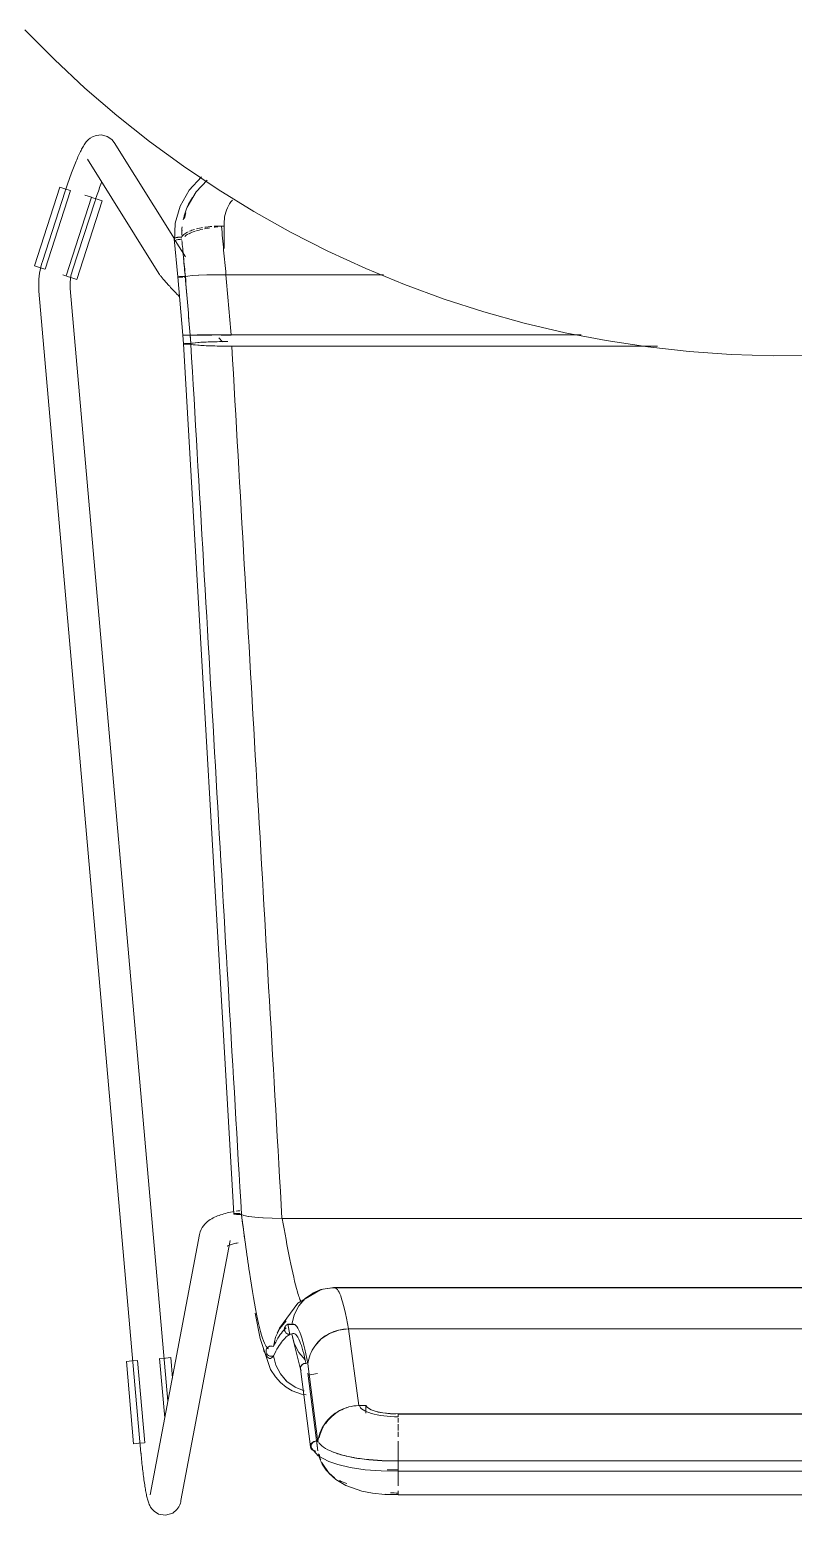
# Model space of a CAD drawing. Header units: millimetres. Extents: x 79795 to 317870, y -36033 to 97293.
# Drawn here: x 208509 to 208801, y 11463 to 12030 of the extents above; entities that cross this region are included whole.
import ezdxf

# ---------------------------------------------------------------- set-up
doc = ezdxf.new("R2010")
doc.units = ezdxf.units.MM
doc.header["$MEASUREMENT"] = 0
doc.layers.add('I-FURN', color=8, linetype='CONTINUOUS', lineweight=9)

msp = doc.modelspace()

# ---------------------------------------------------------------- linework, layer by layer
at = {"layer": 'I-FURN'}
for p, q in [((208507.4, 12030.01), (208518.65, 12018.63)), ((208518.65, 12018.63), (208530.35, 12007.72)), ((208530.35, 12007.72), (208542.48, 11997.28)), ((208542.48, 11997.28), (208555.01, 11987.33)), ((208530.02, 11986.03), (208529.77, 11985.64)), ((208530.27, 11986.41), (208530.02, 11986.03)), ((208530.55, 11986.81), (208530.27, 11986.41)), ((208530.86, 11987.21), (208530.55, 11986.81)), ((208531.23, 11987.63), (208530.86, 11987.21)), ((208531.69, 11988.1), (208531.23, 11987.63)), ((208532.32, 11988.62), (208531.69, 11988.1)), ((208533.24, 11989.18), (208532.32, 11988.62)), ((208534.62, 11989.71), (208533.24, 11989.18)), ((208536.59, 11989.88), (208534.62, 11989.71)), ((208538.82, 11989.29), (208536.59, 11989.88)), ((208540.55, 11988.07), (208538.82, 11989.29)), ((208540.55, 11988.07), (208541.44, 11986.95)), ((208564.48, 11950.18), (208541.44, 11986.95)), ((208555.01, 11987.33), (208567.93, 11977.9)), ((208527.2, 11980.39), (208526.95, 11979.82)), ((208527.44, 11980.96), (208527.2, 11980.39)), ((208527.68, 11981.5), (208527.44, 11980.96)), ((208527.92, 11982.03), (208527.68, 11981.5)), ((208528.16, 11982.54), (208527.92, 11982.03)), ((208528.39, 11983.03), (208528.16, 11982.54)), ((208528.62, 11983.5), (208528.39, 11983.03)), ((208528.85, 11983.96), (208528.62, 11983.5)), ((208529.08, 11984.4), (208528.85, 11983.96)), ((208529.31, 11984.83), (208529.08, 11984.4)), ((208529.54, 11985.24), (208529.31, 11984.83)), ((208529.77, 11985.64), (208529.54, 11985.24)), ((208531.27, 11980.58), (208558.58, 11936.99)), ((208525.19, 11975.35), (208524.94, 11974.66)), ((208525.45, 11976.03), (208525.19, 11975.35)), ((208525.7, 11976.69), (208525.45, 11976.03)), ((208525.96, 11977.34), (208525.7, 11976.69)), ((208526.21, 11977.98), (208525.96, 11977.34)), ((208526.46, 11978.61), (208526.21, 11977.98)), ((208526.71, 11979.22), (208526.46, 11978.61)), ((208526.95, 11979.82), (208526.71, 11979.22)), ((208567.93, 11977.9), (208581.22, 11968.99)), ((208511.07, 11939.97), (208520.76, 11969.98)), ((208520.76, 11969.98), (208522.71, 11969.35)), ((208522.71, 11969.35), (208524.69, 11968.71)), ((208523.18, 11969.62), (208522.93, 11968.88)), ((208523.42, 11970.35), (208523.18, 11969.62)), ((208523.67, 11971.09), (208523.42, 11970.35)), ((208523.92, 11971.82), (208523.67, 11971.09)), ((208524.18, 11972.54), (208523.92, 11971.82)), ((208524.43, 11973.25), (208524.18, 11972.54)), ((208524.68, 11973.96), (208524.43, 11973.25)), ((208524.94, 11974.66), (208524.68, 11973.96)), ((208535.7, 11969.13), (208535.46, 11968.46)), ((208535.93, 11969.78), (208535.7, 11969.13)), ((208536.17, 11970.43), (208535.93, 11969.78)), ((208536.41, 11971.07), (208536.17, 11970.43)), ((208536.64, 11971.69), (208536.41, 11971.07)), ((208570.08, 11968.76), (208574.82, 11973.91)), ((208572.76, 11968.18), (208577.03, 11972.65)), ((208522.78, 11968.42), (208514.07, 11941.61)), ((208515.12, 11938.67), (208524.8, 11968.67)), ((208522.93, 11968.88), (208522.78, 11968.42)), ((208532.87, 11966.07), (208523.19, 11936.06)), ((208525.49, 11937.9), (208534.2, 11964.71)), ((208527.23, 11934.76), (208536.92, 11964.76)), ((208532.78, 11966.1), (208530.3, 11966.9)), ((208532.99, 11966.03), (208534.96, 11965.39)), ((208534.31, 11965.04), (208534.2, 11964.71)), ((208534.53, 11965.73), (208534.31, 11965.04)), ((208534.76, 11966.42), (208534.53, 11965.73)), ((208535, 11967.11), (208534.76, 11966.42)), ((208534.96, 11965.39), (208536.92, 11964.76)), ((208535.23, 11967.79), (208535, 11967.11)), ((208535.46, 11968.46), (208535.23, 11967.79)), ((208566.69, 11962.75), (208570.08, 11968.76)), ((208569.4, 11962.35), (208572.76, 11968.18)), ((208581.22, 11968.99), (208594.85, 11960.61)), ((208564.82, 11956.23), (208566.69, 11962.75)), ((208594.85, 11960.61), (208608.81, 11952.79)), ((208564.53, 11949.32), (208564.82, 11956.23)), ((208582.48, 11955.11), (208583.53, 11955.11)), ((208583.47, 11956.35), (208583.47, 11946.6)), ((208608.81, 11952.79), (208623.06, 11945.53)), ((208564.41, 11950.21), (208565.83, 11935.72)), ((208568.75, 11943.36), (208564.84, 11949.6)), ((208514.07, 11941.61), (208513.74, 11940.52)), ((208623.06, 11945.53), (208637.6, 11938.85)), ((208513.03, 11939.34), (208511.07, 11939.97)), ((208512.86, 11936.04), (208512.75, 11934.9)), ((208513.01, 11937.17), (208512.86, 11936.04)), ((208513.21, 11938.3), (208513.01, 11937.17)), ((208515, 11938.7), (208513.03, 11939.34)), ((208513.46, 11939.41), (208513.21, 11938.3)), ((208513.74, 11940.52), (208513.46, 11939.41)), ((208523.09, 11936.09), (208521.92, 11936.47)), ((208525.28, 11935.39), (208523.3, 11936.02)), ((208524.78, 11934.64), (208524.87, 11935.3)), ((208524.87, 11935.3), (208524.98, 11935.95)), ((208524.98, 11935.95), (208525.12, 11936.6)), ((208525.12, 11936.6), (208525.29, 11937.24)), ((208527.23, 11934.76), (208525.28, 11935.39)), ((208525.29, 11937.24), (208525.48, 11937.87)), ((208525.48, 11937.87), (208525.49, 11937.9)), ((208558.58, 11936.99), (208558.79, 11936.67)), ((208558.79, 11936.67), (208558.98, 11936.41)), ((208558.98, 11936.41), (208559.15, 11936.18)), ((208559.15, 11936.18), (208559.33, 11935.96)), ((208559.33, 11935.96), (208559.51, 11935.74)), ((208559.51, 11935.74), (208559.7, 11935.51)), ((208559.7, 11935.51), (208559.9, 11935.26)), ((208559.9, 11935.26), (208560.11, 11935.01)), ((208565.9, 11935.75), (208565.83, 11935.72)), ((208565.83, 11935.72), (208565.9, 11935.75)), ((208565.83, 11935.72), (208565.89, 11935.7)), ((208565.83, 11935.72), (208567.66, 11913.52)), ((208565.9, 11935.7), (208565.83, 11935.72)), ((208565.89, 11935.7), (208566.08, 11935.67)), ((208566.09, 11935.77), (208565.9, 11935.75)), ((208566.08, 11935.67), (208565.9, 11935.7)), ((208566.08, 11935.67), (208566.37, 11935.65)), ((208566.38, 11935.65), (208566.08, 11935.67)), ((208566.38, 11935.8), (208566.09, 11935.77)), ((208566.09, 11935.77), (208566.39, 11935.8)), ((208566.37, 11935.65), (208566.75, 11935.64)), ((208566.77, 11935.81), (208566.38, 11935.8)), ((208566.76, 11935.64), (208566.38, 11935.65)), ((208566.39, 11935.8), (208566.77, 11935.81)), ((208566.75, 11935.64), (208567.21, 11935.63)), ((208567.21, 11935.63), (208566.76, 11935.64)), ((208567.22, 11935.82), (208566.77, 11935.81)), ((208566.77, 11935.81), (208567.22, 11935.82)), ((208567.21, 11935.63), (208567.7, 11935.62)), ((208567.7, 11935.62), (208567.21, 11935.63)), ((208567.71, 11935.83), (208567.22, 11935.82)), ((208567.22, 11935.82), (208567.72, 11935.83)), ((208568.21, 11935.82), (208567.71, 11935.83)), ((208567.72, 11935.83), (208568.21, 11935.82)), ((208568.19, 11935.62), (208568.67, 11935.63)), ((208568.67, 11935.63), (208568.2, 11935.62)), ((208568.68, 11935.82), (208568.21, 11935.82)), ((208568.21, 11935.82), (208568.68, 11935.82)), ((208569.57, 11936.01), (208568.68, 11935.82)), ((208568.68, 11935.82), (208569.57, 11936.01)), ((208571.31, 11936.19), (208569.57, 11936.01)), ((208569.57, 11936.01), (208571.29, 11936.19)), ((208571.3, 11936.19), (208573.74, 11936.34)), ((208573.79, 11936.34), (208571.31, 11936.19)), ((208573.78, 11936.34), (208576.82, 11936.45)), ((208576.88, 11936.45), (208573.79, 11936.34)), ((208580.32, 11936.53), (208576.88, 11936.45)), ((208576.88, 11936.45), (208580.32, 11936.53)), ((208584.18, 11936.55), (208580.42, 11936.53)), ((208580.42, 11936.53), (208584.06, 11936.55)), ((208644.29, 11936.55), (208584.18, 11936.55)), ((208584.18, 11936.55), (208644.29, 11936.55)), ((208637.6, 11938.85), (208652.39, 11932.76)), ((208512.69, 11933.76), (208512.68, 11932.62)), ((208512.68, 11932.62), (208512.71, 11931.48)), ((208512.75, 11934.9), (208512.69, 11933.76)), ((208512.71, 11931.48), (208512.78, 11930.34)), ((208512.78, 11930.34), (208512.79, 11930.29)), ((208512.79, 11930.29), (208551.73, 11486.97)), ((208524.68, 11933.32), (208524.72, 11933.98)), ((208524.68, 11932.66), (208524.68, 11933.32)), ((208524.69, 11932), (208524.68, 11932.66)), ((208524.74, 11931.34), (208524.69, 11932)), ((208524.72, 11933.98), (208524.78, 11934.64)), ((208562.04, 11506.84), (208524.74, 11931.34)), ((208560.11, 11935.01), (208560.34, 11934.75)), ((208560.34, 11934.75), (208560.58, 11934.47)), ((208560.58, 11934.47), (208560.84, 11934.17)), ((208560.84, 11934.17), (208561.11, 11933.86)), ((208561.11, 11933.86), (208561.4, 11933.54)), ((208561.4, 11933.54), (208561.7, 11933.2)), ((208561.7, 11933.2), (208562.02, 11932.85)), ((208562.02, 11932.85), (208562.35, 11932.49)), ((208562.35, 11932.49), (208562.69, 11932.11)), ((208562.69, 11932.11), (208563.05, 11931.72)), ((208563.05, 11931.72), (208563.42, 11931.32)), ((208563.42, 11931.32), (208563.8, 11930.9)), ((208563.8, 11930.9), (208564.19, 11930.48)), ((208564.19, 11930.48), (208564.59, 11930.04)), ((208564.59, 11930.04), (208565, 11929.6)), ((208565, 11929.6), (208565.43, 11929.15)), ((208652.39, 11932.76), (208667.42, 11927.26)), ((208565.43, 11929.15), (208565.86, 11928.68)), ((208565.86, 11928.68), (208566.3, 11928.21)), ((208667.42, 11927.26), (208682.65, 11922.37)), ((208682.65, 11922.37), (208698.07, 11918.09)), ((208698.07, 11918.09), (208713.64, 11914.43)), ((208567.93, 11910.16), (208567.66, 11913.52)), ((208567.73, 11913.52), (208567.66, 11913.52)), ((208567.66, 11913.52), (208567.73, 11913.52)), ((208567.72, 11913.52), (208567.66, 11913.52)), ((208567.66, 11913.52), (208567.72, 11913.52)), ((208567.91, 11913.53), (208568.21, 11913.53)), ((208568.2, 11913.53), (208567.91, 11913.53)), ((208568.58, 11913.53), (208568.2, 11913.53)), ((208568.21, 11913.53), (208568.59, 11913.53)), ((208568.59, 11913.52), (208568.21, 11913.52)), ((208568.21, 11913.52), (208568.59, 11913.52)), ((208569.04, 11913.53), (208568.58, 11913.53)), ((208568.59, 11913.53), (208569.04, 11913.53)), ((208569.05, 11913.52), (208568.59, 11913.52)), ((208568.59, 11913.52), (208569.04, 11913.52)), ((208569.04, 11913.53), (208569.53, 11913.53)), ((208569.53, 11913.53), (208569.04, 11913.53)), ((208569.04, 11913.52), (208569.53, 11913.51)), ((208569.54, 11913.51), (208569.05, 11913.52)), ((208569.53, 11913.53), (208570.03, 11913.53)), ((208570.02, 11913.53), (208569.53, 11913.53)), ((208569.53, 11913.51), (208570.03, 11913.52)), ((208570.03, 11913.52), (208569.54, 11913.51)), ((208570.5, 11913.53), (208570.02, 11913.53)), ((208570.03, 11913.53), (208570.5, 11913.53)), ((208570.5, 11913.52), (208570.03, 11913.52)), ((208570.03, 11913.52), (208570.5, 11913.52)), ((208570.5, 11913.53), (208571.39, 11913.54)), ((208571.38, 11913.54), (208570.5, 11913.53)), ((208573.13, 11913.56), (208571.38, 11913.54)), ((208571.39, 11913.54), (208573.13, 11913.56)), ((208573.15, 11913.49), (208571.4, 11913.5)), ((208571.4, 11913.5), (208573.15, 11913.49)), ((208573.13, 11913.56), (208575.63, 11913.57)), ((208575.63, 11913.57), (208573.13, 11913.56)), ((208575.65, 11913.48), (208573.15, 11913.49)), ((208573.15, 11913.49), (208575.65, 11913.48)), ((208578.77, 11913.58), (208575.63, 11913.57)), ((208575.64, 11913.57), (208578.77, 11913.58)), ((208578.77, 11913.47), (208575.65, 11913.48)), ((208575.65, 11913.48), (208578.77, 11913.47)), ((208578.77, 11913.58), (208582.33, 11913.58)), ((208582.33, 11913.58), (208578.77, 11913.58)), ((208581.42, 11912.44), (208582.9, 11910.91)), ((208582.33, 11913.58), (208586.12, 11913.59)), ((208586.12, 11913.59), (208582.33, 11913.58)), ((208586.11, 11913.46), (208582.33, 11913.46)), ((208582.33, 11913.46), (208586.11, 11913.46)), ((208586.12, 11913.59), (208719.76, 11913.59)), ((208719.76, 11913.59), (208586.12, 11913.59)), ((208713.64, 11914.43), (208729.35, 11911.39)), ((208568, 11910.19), (208567.93, 11910.16)), ((208567.93, 11910.16), (208587.22, 11578.25)), ((208567.93, 11910.16), (208568, 11910.14)), ((208568.19, 11910.22), (208568, 11910.19)), ((208568, 11910.14), (208568.19, 11910.11)), ((208568.48, 11910.24), (208568.19, 11910.22)), ((208568.19, 11910.11), (208568.48, 11910.09)), ((208568.87, 11910.26), (208568.48, 11910.24)), ((208568.48, 11910.09), (208568.86, 11910.07)), ((208568.86, 11910.07), (208569.31, 11910.06)), ((208569.32, 11910.27), (208568.87, 11910.26)), ((208569.31, 11910.06), (208569.8, 11910.05)), ((208569.81, 11910.27), (208569.32, 11910.27)), ((208569.8, 11910.05), (208570.3, 11910.06)), ((208570.3, 11910.27), (208569.81, 11910.27)), ((208570.77, 11910.26), (208570.3, 11910.27)), ((208570.3, 11910.06), (208570.77, 11910.06)), ((208571.68, 11910.47), (208570.77, 11910.26)), ((208570.77, 11910.06), (208571.66, 11909.85)), ((208571.66, 11909.85), (208573.4, 11909.66)), ((208573.43, 11910.67), (208571.68, 11910.47)), ((208573.4, 11909.66), (208575.91, 11909.5)), ((208575.92, 11910.83), (208573.43, 11910.67)), ((208575.91, 11909.5), (208579.04, 11909.37)), ((208579.04, 11910.95), (208575.92, 11910.83)), ((208582.59, 11911.03), (208579.04, 11910.95)), ((208579.04, 11909.37), (208582.6, 11909.3)), ((208584.85, 11911.05), (208582.59, 11911.03)), ((208582.6, 11909.3), (208586.39, 11909.27)), ((208586.39, 11909.27), (208748.98, 11909.27)), ((208748.98, 11909.27), (208586.39, 11909.27)), ((208729.35, 11911.39), (208745.17, 11908.99)), ((208745.17, 11908.99), (208761.07, 11907.22)), ((208761.07, 11907.22), (208777.03, 11906.09)), ((208777.03, 11906.09), (208793.02, 11905.6)), ((208793.02, 11905.6), (208809.02, 11905.74)), ((208582.13, 11577.9), (208582.74, 11578.09)), ((208582.74, 11578.09), (208583.35, 11578.27)), ((208583.35, 11578.27), (208583.98, 11578.44)), ((208583.98, 11578.44), (208584.63, 11578.61)), ((208584.63, 11578.61), (208585.28, 11578.76)), ((208585.28, 11578.76), (208585.95, 11578.9)), ((208585.95, 11578.9), (208586.63, 11579.04)), ((208586.63, 11579.04), (208587.32, 11579.16)), ((208587.28, 11578.31), (208587.22, 11578.25)), ((208587.22, 11578.25), (208587.28, 11578.31)), ((208587.22, 11578.25), (208587.29, 11578.2)), ((208587.29, 11578.2), (208587.22, 11578.25)), ((208587.47, 11578.36), (208587.28, 11578.31)), ((208587.28, 11578.31), (208587.46, 11578.36)), ((208587.29, 11578.2), (208587.49, 11578.15)), ((208587.48, 11578.15), (208587.29, 11578.2)), ((208587.46, 11578.36), (208587.75, 11578.4)), ((208587.76, 11578.4), (208587.47, 11578.36)), ((208587.78, 11578.11), (208587.48, 11578.15)), ((208587.49, 11578.15), (208587.79, 11578.11)), ((208587.75, 11578.4), (208588.13, 11578.44)), ((208588.14, 11578.44), (208587.76, 11578.4)), ((208588.17, 11578.07), (208587.78, 11578.11)), ((208587.79, 11578.11), (208588.17, 11578.07)), ((208588.03, 11579.28), (208588.74, 11579.39)), ((208588.13, 11578.44), (208588.59, 11578.46)), ((208588.59, 11578.46), (208588.14, 11578.44)), ((208588.17, 11578.07), (208588.63, 11578.05)), ((208588.62, 11578.05), (208588.17, 11578.07)), ((208589.08, 11578.47), (208588.59, 11578.46)), ((208588.59, 11578.46), (208589.08, 11578.47)), ((208589.12, 11578.04), (208588.62, 11578.05)), ((208588.63, 11578.05), (208589.12, 11578.04)), ((208588.74, 11579.39), (208589.47, 11579.49)), ((208589.58, 11578.47), (208589.08, 11578.47)), ((208589.08, 11578.47), (208589.58, 11578.47)), ((208589.12, 11578.04), (208589.62, 11578.05)), ((208589.61, 11578.05), (208589.12, 11578.04)), ((208590.09, 11578.07), (208589.61, 11578.05)), ((208589.62, 11578.05), (208590.09, 11578.07)), ((208590.09, 11578.07), (208590.99, 11577.67)), ((208590.99, 11577.67), (208590.09, 11578.07)), ((208574.65, 11572.29), (208575.09, 11573.08)), ((208575.09, 11573.08), (208575.57, 11573.77)), ((208575.57, 11573.77), (208576.08, 11574.37)), ((208576.08, 11574.37), (208576.6, 11574.88)), ((208576.6, 11574.88), (208577.13, 11575.34)), ((208577.13, 11575.34), (208577.67, 11575.74)), ((208577.67, 11575.74), (208578.2, 11576.1)), ((208578.2, 11576.1), (208578.74, 11576.42)), ((208578.74, 11576.42), (208579.28, 11576.71)), ((208579.28, 11576.71), (208579.83, 11576.98)), ((208579.83, 11576.98), (208580.39, 11577.24)), ((208580.39, 11577.24), (208580.96, 11577.47)), ((208580.96, 11577.47), (208581.54, 11577.69)), ((208581.54, 11577.69), (208582.13, 11577.9)), ((208590.99, 11577.67), (208592.74, 11577.3)), ((208592.73, 11577.3), (208590.99, 11577.67)), ((208592.74, 11577.3), (208595.23, 11576.99)), ((208595.2, 11576.99), (208592.92, 11577.27)), ((208595.23, 11576.99), (208598.33, 11576.75)), ((208598.29, 11576.75), (208595.23, 11576.99)), ((208598.33, 11576.75), (208601.87, 11576.6)), ((208601.81, 11576.6), (208598.33, 11576.75)), ((208601.87, 11576.6), (208605.64, 11576.54)), ((208605.56, 11576.54), (208601.87, 11576.6)), ((208605.64, 11576.54), (208989.04, 11576.54)), ((208989.04, 11576.54), (208605.64, 11576.54)), ((208574.03, 11570.41), (208555.21, 11471.12)), ((208567, 11468.88), (208585.82, 11568.17)), ((208574.03, 11570.41), (208574.29, 11571.4)), ((208574.29, 11571.4), (208574.65, 11572.29)), ((208586.27, 11566.62), (208586.64, 11566.73)), ((208586.64, 11566.73), (208587.03, 11566.84)), ((208587.03, 11566.84), (208587.45, 11566.94)), ((208587.45, 11566.94), (208587.9, 11567.05)), ((208587.9, 11567.05), (208588.37, 11567.15)), ((208588.37, 11567.15), (208588.86, 11567.25)), ((208584.6, 11565.94), (208584.62, 11565.96)), ((208584.62, 11565.96), (208584.7, 11566)), ((208584.7, 11566), (208584.78, 11566.05)), ((208584.78, 11566.05), (208584.94, 11566.12)), ((208584.94, 11566.12), (208585.13, 11566.21)), ((208585.13, 11566.21), (208585.36, 11566.31)), ((208585.36, 11566.31), (208585.63, 11566.41)), ((208585.63, 11566.41), (208585.94, 11566.51)), ((208585.94, 11566.51), (208586.27, 11566.62)), ((208625.48, 11550.19), (208620.45, 11549.39)), ((208624.94, 11550.04), (208621.15, 11549.56)), ((208621.16, 11549.56), (208624.94, 11550.03)), ((208624.94, 11550.04), (208969.73, 11550.04)), ((208969.73, 11550.04), (208624.94, 11550.04)), ((208664.39, 11550.19), (208625.48, 11550.19)), ((208969.19, 11550.19), (208664.39, 11550.19)), ((208611.64, 11544.21), (208604.66, 11534.67)), ((208620.29, 11549.32), (208611.64, 11544.21)), ((208614.45, 11546.03), (208611.94, 11543.15)), ((208611.94, 11543.15), (208614.45, 11546.02)), ((208617.58, 11548.2), (208614.45, 11546.03)), ((208614.45, 11546.02), (208617.59, 11548.19)), ((208620.45, 11549.39), (208617.27, 11548.02)), ((208621.15, 11549.56), (208617.58, 11548.2)), ((208617.59, 11548.19), (208621.16, 11549.56)), ((208595.33, 11540.34), (208597.23, 11530.68)), ((208610.19, 11539.76), (208609.29, 11536.05)), ((208610.19, 11539.76), (208611.94, 11543.15)), ((208611.94, 11543.15), (208610.19, 11539.76)), ((208604.71, 11534.59), (208603.07, 11531.27)), ((208603.08, 11531.27), (208604.72, 11534.59)), ((208604.66, 11534.67), (208603.77, 11532.92)), ((208607.11, 11537.43), (208604.71, 11534.59)), ((208604.72, 11534.59), (208607.11, 11537.43)), ((208606.52, 11534.78), (208606.45, 11534.29)), ((208606.45, 11534.29), (208606.52, 11533.8)), ((208606.46, 11534.29), (208606.52, 11534.78)), ((208606.52, 11533.8), (208606.46, 11534.29)), ((208606.52, 11534.78), (208606.71, 11535.24)), ((208606.71, 11535.24), (208606.52, 11534.78)), ((208606.71, 11533.34), (208606.52, 11533.8)), ((208606.52, 11533.8), (208606.71, 11533.34)), ((208607, 11535.65), (208606.71, 11535.24)), ((208606.71, 11535.24), (208607, 11535.64)), ((208607, 11532.94), (208606.71, 11533.34)), ((208606.71, 11533.34), (208607, 11532.94)), ((208607, 11535.64), (208607.39, 11535.96)), ((208607.38, 11535.96), (208607, 11535.65)), ((208607.39, 11532.62), (208607, 11532.94)), ((208607, 11532.94), (208607.38, 11532.62)), ((208607.83, 11536.16), (208607.38, 11535.96)), ((208607.39, 11535.96), (208607.84, 11536.16)), ((208610.36, 11536.06), (208607.48, 11536.01)), ((208607.78, 11536.15), (208608.61, 11532.25)), ((208608.33, 11536.25), (208607.83, 11536.16)), ((208607.84, 11536.16), (208608.33, 11536.24)), ((208608.82, 11536.21), (208608.33, 11536.25)), ((208608.33, 11536.24), (208608.82, 11536.2)), ((208609.29, 11536.05), (208608.82, 11536.21)), ((208608.82, 11536.2), (208609.29, 11536.04)), ((208627.21, 11533.96), (208623.66, 11532.64)), ((208630.98, 11534.44), (208627.21, 11533.96)), ((208634.84, 11505.16), (208630.98, 11534.44)), ((208630.98, 11534.44), (208963.69, 11534.44)), ((208963.69, 11534.44), (208630.98, 11534.44)), ((208597.23, 11530.68), (208601.22, 11518.96)), ((208599.7, 11526.82), (208599.99, 11527.22)), ((208599.99, 11527.22), (208599.7, 11526.82)), ((208599.99, 11527.22), (208600.37, 11527.54)), ((208600.37, 11527.54), (208599.99, 11527.22)), ((208600.82, 11527.75), (208600.37, 11527.54)), ((208600.37, 11527.54), (208600.82, 11527.74)), ((208601.31, 11527.84), (208600.82, 11527.75)), ((208600.82, 11527.74), (208601.31, 11527.83)), ((208601.81, 11527.81), (208601.31, 11527.84)), ((208601.31, 11527.83), (208601.81, 11527.8)), ((208602.28, 11527.66), (208601.81, 11527.81)), ((208601.81, 11527.8), (208602.28, 11527.65)), ((208602.28, 11527.65), (208603.08, 11531.27)), ((208603.07, 11531.27), (208602.28, 11527.66)), ((208607.38, 11532.62), (208607.83, 11532.42)), ((208607.84, 11532.42), (208607.39, 11532.62)), ((208607.83, 11532.42), (208608.33, 11532.34)), ((208608.33, 11532.34), (208607.84, 11532.42)), ((208608.82, 11532.38), (208608.33, 11532.34)), ((208608.33, 11532.34), (208608.82, 11532.38)), ((208609.29, 11532.54), (208608.82, 11532.38)), ((208608.82, 11532.38), (208609.29, 11532.54)), ((208609.29, 11532.54), (208610.19, 11528.82)), ((208609.65, 11530.69), (208609.33, 11532.56)), ((208612.62, 11519.08), (208609.65, 11530.69)), ((208610.19, 11528.82), (208611.94, 11525.43)), ((208620.55, 11530.57), (208618.06, 11527.82)), ((208623.66, 11532.64), (208620.55, 11530.57)), ((208546.16, 11521.98), (208548.2, 11522.16)), ((208548.92, 11490.57), (208546.16, 11521.98)), ((208548.2, 11522.16), (208550.27, 11522.34)), ((208553.15, 11490.95), (208550.39, 11522.36)), ((208558.84, 11523.1), (208560.83, 11500.49)), ((208558.96, 11523.11), (208561.03, 11523.29)), ((208561.03, 11523.29), (208563.07, 11523.47)), ((208563.77, 11515.57), (208563.07, 11523.47)), ((208599.46, 11525.87), (208599.52, 11526.36)), ((208599.52, 11526.36), (208599.46, 11525.87)), ((208599.54, 11525.39), (208599.46, 11525.87)), ((208599.46, 11525.87), (208599.53, 11525.39)), ((208599.52, 11526.36), (208599.7, 11526.82)), ((208599.7, 11526.82), (208599.52, 11526.36)), ((208599.53, 11525.39), (208599.73, 11524.93)), ((208599.73, 11524.93), (208599.54, 11525.39)), ((208600.03, 11524.54), (208599.73, 11524.93)), ((208599.73, 11524.93), (208600.03, 11524.54)), ((208600.42, 11524.23), (208600.03, 11524.54)), ((208600.03, 11524.54), (208600.42, 11524.23)), ((208600.87, 11524.04), (208600.42, 11524.23)), ((208600.42, 11524.23), (208600.87, 11524.04)), ((208601.37, 11523.96), (208600.87, 11524.04)), ((208600.87, 11524.04), (208601.37, 11523.96)), ((208601.86, 11524.01), (208601.37, 11523.96)), ((208601.37, 11523.96), (208601.86, 11524)), ((208602.33, 11524.17), (208601.86, 11524.01)), ((208601.86, 11524), (208602.33, 11524.17)), ((208602.33, 11524.17), (208603.24, 11520.54)), ((208611.94, 11525.43), (208614.45, 11522.55)), ((208601.22, 11518.96), (208603.03, 11516.14)), ((208603.03, 11516.14), (208605.03, 11513.89)), ((208603.24, 11520.54), (208604.98, 11517.22)), ((208604.98, 11517.22), (208607.46, 11514.39)), ((208612.66, 11519.86), (208612.59, 11519.39)), ((208612.59, 11519.39), (208612.66, 11518.92)), ((208612.6, 11519.15), (208616.46, 11489.38)), ((208612.85, 11520.3), (208612.66, 11519.86)), ((208612.66, 11518.92), (208612.84, 11518.48)), ((208613.14, 11520.68), (208612.85, 11520.3)), ((208613.52, 11520.98), (208613.14, 11520.68)), ((208613.97, 11521.17), (208613.52, 11520.98)), ((208614.47, 11521.25), (208613.97, 11521.17)), ((208614.96, 11521.22), (208614.47, 11521.25)), ((208619.28, 11491.36), (208615.43, 11521.06)), ((208615.45, 11517.51), (208619.3, 11487.82)), ((208615.58, 11516.73), (208619.07, 11517.42)), ((208605.03, 11513.89), (208607.2, 11512.12)), ((208607.46, 11514.39), (208606.36, 11515.49)), ((208607.2, 11512.12), (208609.47, 11510.77)), ((208607.46, 11514.39), (208610.54, 11512.22)), ((208609.47, 11510.77), (208613.07, 11509.48)), ((208610.54, 11512.22), (208614.06, 11510.82)), ((208613.07, 11509.48), (208614.84, 11509.25)), ((208637.56, 11505.23), (208634.84, 11505.16)), ((208637.56, 11505.23), (208637.56, 11502.22)), ((208638.2, 11504.37), (208637.56, 11505.23)), ((208639.55, 11503.58), (208638.2, 11504.37)), ((208641.53, 11502.91), (208639.55, 11503.58)), ((208644.02, 11502.4), (208641.53, 11502.91)), ((208646.87, 11502.08), (208644.02, 11502.4)), ((208649.91, 11501.97), (208646.87, 11502.08)), ((208944.76, 11501.97), (208649.91, 11501.97)), ((208649.91, 11501.91), (208944.76, 11501.91)), ((208649.91, 11498.64), (208649.91, 11500.38)), ((208619.15, 11489.01), (208618.53, 11493.79)), ((208649.91, 11495.59), (208649.91, 11498.06)), ((208649.91, 11493.23), (208649.91, 11495.07)), ((208550.96, 11490.75), (208548.92, 11490.57)), ((208553.03, 11490.93), (208550.96, 11490.75)), ((208619.36, 11485.98), (208616.82, 11488.88)), ((208625.24, 11487.33), (208628.68, 11486.24)), ((208649.91, 11484.04), (208649.91, 11491.6)), ((208649.91, 11487.85), (208649.91, 11484.04)), ((208551.75, 11486.81), (208551.73, 11486.97)), ((208551.82, 11486.06), (208551.75, 11486.81)), ((208551.89, 11485.31), (208551.82, 11486.06)), ((208551.96, 11484.56), (208551.89, 11485.31)), ((208552.03, 11483.81), (208551.96, 11484.56)), ((208552.11, 11483.08), (208552.03, 11483.81)), ((208552.19, 11482.34), (208552.11, 11483.08)), ((208552.27, 11481.62), (208552.19, 11482.34)), ((208623.48, 11483.79), (208619.36, 11485.98)), ((208620.94, 11483.19), (208620.84, 11483.39)), ((208623.62, 11479.29), (208620.94, 11483.19)), ((208626.94, 11482.63), (208623.48, 11483.79)), ((208631.63, 11481.53), (208626.94, 11482.63)), ((208628.68, 11486.24), (208633.11, 11485.27)), ((208633.11, 11485.27), (208637.12, 11484.68)), ((208637.12, 11484.68), (208643.69, 11484.15)), ((208643.69, 11484.15), (208649.91, 11484.07)), ((208944.76, 11484.07), (208649.91, 11484.07)), ((208649.91, 11484.06), (208649.91, 11483.96)), ((208649.91, 11480.11), (208649.91, 11484.06)), ((208649.91, 11483.96), (208649.91, 11483.73)), ((208649.91, 11483.73), (208649.91, 11483.4)), ((208649.91, 11483.4), (208649.91, 11482.99)), ((208649.91, 11482.99), (208649.91, 11482.51)), ((208649.91, 11482.51), (208649.91, 11482.01)), ((208649.91, 11482.01), (208649.91, 11481.52)), ((208552.35, 11480.9), (208552.27, 11481.62)), ((208552.43, 11480.19), (208552.35, 11480.9)), ((208552.52, 11479.49), (208552.43, 11480.19)), ((208552.6, 11478.8), (208552.52, 11479.49)), ((208552.69, 11478.13), (208552.6, 11478.8)), ((208552.78, 11477.46), (208552.69, 11478.13)), ((208552.86, 11476.81), (208552.78, 11477.46)), ((208552.95, 11476.18), (208552.86, 11476.81)), ((208553.05, 11475.56), (208552.95, 11476.18)), ((208626.09, 11477), (208623.62, 11479.29)), ((208629.98, 11474.61), (208626.09, 11477)), ((208637.25, 11480.69), (208631.63, 11481.53)), ((208643.37, 11480.2), (208637.25, 11480.69)), ((208649.91, 11480.11), (208643.37, 11480.2)), ((208649.91, 11481.52), (208649.91, 11481.07)), ((208649.91, 11481.07), (208649.91, 11480.68)), ((208649.91, 11480.68), (208649.91, 11480.37)), ((208649.91, 11480.37), (208649.91, 11480.18)), ((208649.91, 11480.35), (208649.91, 11477.33)), ((208649.91, 11477.34), (208649.91, 11480.35)), ((208649.91, 11480.18), (208649.91, 11480.11)), ((208649.91, 11480.11), (208944.76, 11480.11)), ((208649.91, 11474.59), (208649.91, 11477.17)), ((208553.14, 11474.96), (208553.05, 11475.56)), ((208553.23, 11474.37), (208553.14, 11474.96)), ((208553.32, 11473.8), (208553.23, 11474.37)), ((208553.41, 11473.25), (208553.32, 11473.8)), ((208553.51, 11472.72), (208553.41, 11473.25)), ((208553.6, 11472.2), (208553.51, 11472.72)), ((208553.7, 11471.71), (208553.6, 11472.2)), ((208553.79, 11471.23), (208553.7, 11471.71)), ((208553.89, 11470.77), (208553.79, 11471.23)), ((208553.99, 11470.33), (208553.89, 11470.77)), ((208554.09, 11469.9), (208553.99, 11470.33)), ((208636.02, 11472.48), (208629.98, 11474.61)), ((208640.06, 11471.69), (208636.02, 11472.48)), ((208644.88, 11471.18), (208640.06, 11471.69)), ((208649.91, 11471.07), (208644.88, 11471.18)), ((208649.91, 11471.09), (208649.91, 11472.56)), ((208649.91, 11471.24), (208649.91, 11471.07)), ((208649.91, 11471.07), (208944.76, 11471.07)), ((208554.19, 11469.49), (208554.09, 11469.9)), ((208554.3, 11469.09), (208554.19, 11469.49)), ((208554.41, 11468.69), (208554.3, 11469.09)), ((208554.54, 11468.29), (208554.41, 11468.69)), ((208554.68, 11467.89), (208554.54, 11468.29)), ((208554.85, 11467.46), (208554.68, 11467.89)), ((208555.07, 11466.99), (208554.85, 11467.46)), ((208555.37, 11466.43), (208555.07, 11466.99)), ((208555.85, 11465.72), (208555.37, 11466.43)), ((208556.7, 11464.82), (208555.85, 11465.72)), ((208558.36, 11463.77), (208556.7, 11464.82)), ((208563.87, 11464.12), (208565.44, 11465.45)), ((208565.44, 11465.45), (208566.19, 11466.53)), ((208566.19, 11466.53), (208566.57, 11467.33)), ((208566.57, 11467.33), (208566.78, 11467.95)), ((208566.78, 11467.95), (208566.92, 11468.47)), ((208566.92, 11468.47), (208567, 11468.88)), ((208561.12, 11463.29), (208558.36, 11463.77)), ((208563.87, 11464.12), (208561.12, 11463.29))]:
    msp.add_line(p, q, dxfattribs=at)
for centre, major_axis, ratio, start_param, end_param in [((208631.11, 11519.37), (-15.78, 0), 0.955139, 4.720632, 5.68731), ((208631.11, 11519.37), (-15.78, 0), 0.955139, 5.687432, 5.928979), ((208614.55, 11519.38), (-1.96, 0), 0.955139, 4.501447, 6.790779), ((208631.11, 11519.37), (-15.78, 0), 0.955139, 5.929149, 6.170649), ((208649.91, 11486.82), (0, -15.75), 0.000004, 3.431839, 3.614078), ((208649.91, 11475.35), (-12.4, 0), 0.287441, 1.332781, 1.570796)]:
    msp.add_ellipse(centre, major_axis=major_axis, ratio=ratio, start_param=start_param, end_param=end_param, dxfattribs=at)
for points, knots in [([(208567.85, 11957.45), (208568.29, 11959.53), (208569.26, 11962.49), (208570.82, 11965.16), (208571.35, 11965.96)], [-0.8210019, -0.8210019, -0.8210019, -0.8210019, -0.6666667, -0.5975811, -0.5975811, -0.5975811, -0.5975811]), ([(208583.53, 11955.11), (208583.31, 11957.49), (208583.94, 11961.09), (208585.87, 11964.09), (208586.64, 11965)], [0, 0, 0, 0, 0.3333333, 0.5, 0.5, 0.5, 0.5]), ([(208564.46, 11950.36), (208564.47, 11950.39), (208564.52, 11950.43), (208564.62, 11950.51), (208564.82, 11950.61), (208565.14, 11950.71), (208565.53, 11950.79), (208565.89, 11950.82), (208566.26, 11950.84), (208566.71, 11950.83), (208567.07, 11950.8), (208567.24, 11950.77)], [0.5555556, 0.5555556, 0.5555556, 0.5555556, 0.5833333, 0.6180556, 0.6527778, 0.7222222, 0.7916667, 0.8263889, 0.8611111, 0.9305556, 1, 1, 1, 1]), ([(208567.35, 11950.04), (208567.12, 11950.05), (208566.64, 11950.04), (208565.88, 11949.96), (208565.22, 11949.8), (208564.78, 11949.63), (208564.63, 11949.51), (208564.59, 11949.47)], [-1, -1, -1, -1, -0.90625, -0.8125, -0.71875, -0.625, -0.5625, -0.5625, -0.5625, -0.5625]), ([(208567.36, 11949.61), (208567.56, 11947.55), (208568, 11942.98), (208568.44, 11938.34), (208568.68, 11935.82)], [0.0788661, 0.0788661, 0.0788661, 0.0788661, 0.5, 1, 1, 1, 1]), ([(208567.93, 11910.16), (208567.93, 11910.18), (208568.07, 11910.21), (208568.46, 11910.24), (208568.85, 11910.26), (208569.31, 11910.27), (208569.8, 11910.28), (208570.31, 11910.27), (208570.62, 11910.27), (208570.77, 11910.26)], [-0.5, -0.5, -0.5, -0.5, -0.375, -0.3125, -0.25, -0.1875, -0.125, -0.0625, 0, 0, 0, 0]), ([(208570.77, 11910.06), (208570.54, 11910.06), (208570.05, 11910.05), (208569.42, 11910.05), (208568.96, 11910.07), (208568.54, 11910.08), (208568.09, 11910.11), (208567.93, 11910.14), (208567.93, 11910.16)], [-1, -1, -1, -1, -0.90625, -0.8125, -0.765625, -0.71875, -0.625, -0.501507, -0.501507, -0.501507, -0.501507]), ([(208570.77, 11910.26), (208571.06, 11910.41), (208572.46, 11910.62), (208575.81, 11910.84), (208578.96, 11910.96), (208582.08, 11911.03), (208584.09, 11911.05), (208584.85, 11911.05)], [-1, -1, -1, -1, -0.6666667, -0.5, -0.3333333, -0.1666667, -0.0664381, -0.0664381, -0.0664381, -0.0664381]), ([(208586.39, 11909.27), (208585.11, 11909.27), (208582.56, 11909.29), (208578.96, 11909.37), (208575.79, 11909.49), (208572.43, 11909.71), (208571.04, 11909.92), (208570.77, 11910.06)], [-1, -1, -1, -1, -0.833333, -0.666667, -0.5, -0.333333, 0, 0, 0, 0]), ([(208590.09, 11578.07), (208591.1, 11570.52), (208593.14, 11555.3), (208596.19, 11536.87), (208598.63, 11528.57), (208600.05, 11526.97), (208600.45, 11526.77)], [0, 0, 0, 0, 0.25, 0.5, 0.75, 0.8499412, 0.8499412, 0.8499412, 0.8499412]), ([(208612.94, 11544.26), (208612.45, 11545.41), (208610.99, 11549.66), (208608.56, 11560.37), (208606.61, 11571.15), (208605.64, 11576.54)], [0.375, 0.375, 0.375, 0.375, 0.5, 0.75, 1, 1, 1, 1]), ([(208630.98, 11534.44), (208629.97, 11540.16), (208628.14, 11547.8), (208626.31, 11550.19), (208625.48, 11550.19)], [0, 0, 0, 0, 0.5, 0.9107154, 0.9107154, 0.9107154, 0.9107154]), ([(208602.28, 11527.65), (208603.45, 11530.06), (208605.08, 11532.72), (208606.71, 11534.39), (208607.16, 11534.78)], [0, 0, 0, 0, 0.5, 0.696307, 0.696307, 0.696307, 0.696307]), ([(208609.29, 11532.54), (208610.32, 11533.08), (208612.13, 11531.35), (208613.95, 11524.87), (208614.74, 11521.15)], [0, 0, 0, 0, 0.5, 0.8877852, 0.8877852, 0.8877852, 0.8877852]), ([(208602.33, 11524.17), (208603.49, 11526.57), (208605.59, 11530), (208607.68, 11531.79), (208608.61, 11532.25)], [0, 0, 0, 0, 0.5, 0.9025379, 0.9025379, 0.9025379, 0.9025379]), ([(208598.49, 11526.59), (208598.75, 11525.87), (208600.03, 11522.84), (208601.31, 11522.61), (208602.33, 11524.17)], [0.6866019, 0.6866019, 0.6866019, 0.6866019, 0.75, 1, 1, 1, 1]), ([(208622.11, 11498.24), (208623.55, 11500.29), (208626.22, 11502.55), (208629.4, 11504.08), (208630.28, 11504.36)], [-0.6666667, -0.6666667, -0.6666667, -0.6666667, -0.3333333, -0.2128267, -0.2128267, -0.2128267, -0.2128267]), ([(208619.28, 11491.36), (208619.14, 11491.42), (208618.92, 11491.49), (208618.64, 11491.53), (208618.36, 11491.54), (208618.06, 11491.51), (208617.77, 11491.42), (208617.5, 11491.31), (208617.18, 11491.12), (208616.86, 11490.81), (208616.63, 11490.44), (208616.49, 11490.08), (208616.45, 11489.77), (208616.44, 11489.5), (208616.48, 11489.23), (208616.55, 11488.99), (208616.66, 11488.74), (208616.85, 11488.44), (208617.18, 11488.13), (208617.57, 11487.91), (208617.93, 11487.82), (208618.19, 11487.78), (208618.35, 11487.77), (208618.42, 11487.78)], [0, 0, 0, 0, 0.0555556, 0.0833333, 0.1111111, 0.1666667, 0.1944444, 0.2222222, 0.2777778, 0.3333333, 0.3888889, 0.4444444, 0.4791667, 0.5138889, 0.5486111, 0.5833333, 0.6180556, 0.6527778, 0.7222222, 0.7916667, 0.8263889, 0.8611111, 0.8888889, 0.8888889, 0.8888889, 0.8888889]), ([(208618.52, 11487.79), (208618.35, 11487.79), (208618.06, 11487.83), (208617.68, 11487.98), (208617.26, 11488.23), (208616.81, 11488.76), (208616.56, 11489.62), (208616.79, 11490.41), (208617.18, 11490.94), (208617.56, 11491.26), (208617.87, 11491.4), (208618.03, 11491.45)], [-0.875, -0.875, -0.875, -0.875, -0.8125, -0.765625, -0.71875, -0.625, -0.5, -0.375, -0.3125, -0.25, -0.1875, -0.1875, -0.1875, -0.1875]), ([(208619.49, 11486.7), (208619.65, 11485.93), (208620.21, 11484.03), (208621.77, 11481.17), (208623.78, 11478.98), (208625.16, 11477.98), (208625.57, 11477.71)], [0.0592823, 0.0592823, 0.0592823, 0.0592823, 0.1666667, 0.3333333, 0.5, 0.565028, 0.565028, 0.565028, 0.565028])]:
    msp.add_open_spline(points, degree=3, knots=knots, dxfattribs=at)
for points in [[(208568.91, 11960.17), (208568.65, 11959.46), (208568.47, 11958.74), (208568.34, 11958)], [(208567.24, 11950.77), (208567.39, 11951.16), (208567.95, 11951.91), (208569.1, 11952.61), (208569.79, 11952.94)], [(208567.28, 11952.31), (208567.29, 11953.13), (208567.33, 11953.96), (208567.41, 11954.77)], [(208567.39, 11953.55), (208567.33, 11952.9), (208567.32, 11952.25), (208567.33, 11951.6)], [(208569.83, 11952.08), (208569.19, 11951.77), (208568.79, 11951.45), (208568.47, 11951.13)], [(208572.25, 11953.05), (208571.44, 11952.78), (208570.63, 11952.49), (208570.07, 11952.2)], [(208570.24, 11953.14), (208570.83, 11953.39), (208571.49, 11953.62), (208572.22, 11953.82)], [(208575.29, 11953.89), (208574.37, 11953.68), (208573.43, 11953.45), (208572.58, 11953.2)], [(208572.89, 11954.01), (208573.63, 11954.19), (208574.44, 11954.35), (208575.27, 11954.5)], [(208577.95, 11954.42), (208577.27, 11954.31), (208576.61, 11954.18), (208575.95, 11954.04)], [(208576.12, 11954.64), (208576.97, 11954.76), (208577.85, 11954.88), (208578.76, 11954.94)], [(208581.07, 11954.87), (208580.59, 11954.82), (208580.12, 11954.75), (208579.66, 11954.69)], [(208579.69, 11955.01), (208580.6, 11955.06), (208581.53, 11955.1), (208582.48, 11955.11)], [(208582.48, 11955.11), (208582.74, 11952.08), (208583.28, 11945.94), (208583.87, 11939.69), (208584.18, 11936.55)], [(208583.53, 11955.11), (208583.48, 11955.61), (208583.46, 11956.12), (208583.47, 11956.63)], [(208567.96, 11942.71), (208568.2, 11940.37), (208568.43, 11938), (208568.67, 11935.63)], [(208569.58, 11924.68), (208569.27, 11928.33), (208568.97, 11931.98), (208568.67, 11935.63)], [(208570.5, 11913.53), (208570.19, 11917.25), (208569.59, 11924.68), (208568.99, 11932.11), (208568.68, 11935.82)], [(208585.09, 11925.08), (208584.75, 11928.91), (208584.4, 11932.73), (208584.06, 11936.55)], [(208586.12, 11913.59), (208585.78, 11917.42), (208585.43, 11921.25), (208585.09, 11925.08)], [(208569.98, 11919.84), (208569.94, 11920.25), (208569.91, 11920.66), (208569.88, 11921.07)], [(208570.5, 11913.53), (208570.54, 11912.95), (208570.63, 11911.8), (208570.72, 11910.64), (208570.77, 11910.06)], [(208570.5, 11913.52), (208570.55, 11912.97), (208570.64, 11911.89), (208570.73, 11910.81), (208570.77, 11910.26)], [(208590.09, 11578.07), (208586.87, 11633.3), (208580.43, 11743.9), (208573.99, 11854.66), (208570.77, 11910.06)], [(208595.97, 11742.78), (208592.78, 11798.24), (208589.58, 11853.74), (208586.39, 11909.27)], [(208605.56, 11576.54), (208602.36, 11631.9), (208599.17, 11687.32), (208595.97, 11742.78)], [(208590.1, 11578.06), (208590.49, 11575), (208590.88, 11571.9), (208591.26, 11568.85)], [(208625.48, 11550.19), (208625.3, 11550.19), (208625.12, 11550.13), (208624.94, 11550.03)], [(208609.29, 11536.04), (208610.32, 11536.59), (208612.36, 11534.62), (208614.41, 11526.56), (208615.43, 11521.06)], [(208634.84, 11505.16), (208633.55, 11505.12), (208631.05, 11504.76), (208627.45, 11503.35), (208624.3, 11501.16), (208621.77, 11498.32), (208620.01, 11494.98), (208619.43, 11492.6), (208619.28, 11491.36)], [(208649.91, 11500.84), (208646.12, 11500.9), (208638.73, 11501.87), (208635.34, 11504.03), (208635.09, 11505.15)], [(208641.53, 11502.86), (208643.58, 11502.31), (208646.3, 11502.03), (208649.07, 11501.93)], [(208619.74, 11492.88), (208620.05, 11494.26), (208620.55, 11495.63), (208621.25, 11496.89)], [(208618.52, 11491.54), (208618.68, 11491.55), (208618.85, 11491.55), (208619.01, 11491.51)], [(208649.91, 11484.04), (208647.56, 11484), (208642.91, 11484.07), (208636.06, 11484.7), (208629.91, 11485.81), (208624.84, 11487.34), (208621.14, 11489.24), (208619.83, 11490.64), (208619.48, 11491.37)], [(208620.36, 11484.48), (208620.12, 11485.11), (208619.96, 11485.76), (208619.82, 11486.42)], [(208627.53, 11476.55), (208628.41, 11476.12), (208629.34, 11475.72), (208630.3, 11475.48)], [(208649.91, 11480.64), (208648.48, 11480.62), (208647.06, 11480.62), (208645.65, 11480.66)], [(208649.91, 11471.16), (208648.2, 11471.15), (208646.52, 11471.23), (208644.94, 11471.38)]]:
    msp.add_open_spline(points, degree=3, dxfattribs=at)

doc.saveas('drawing.dxf')
